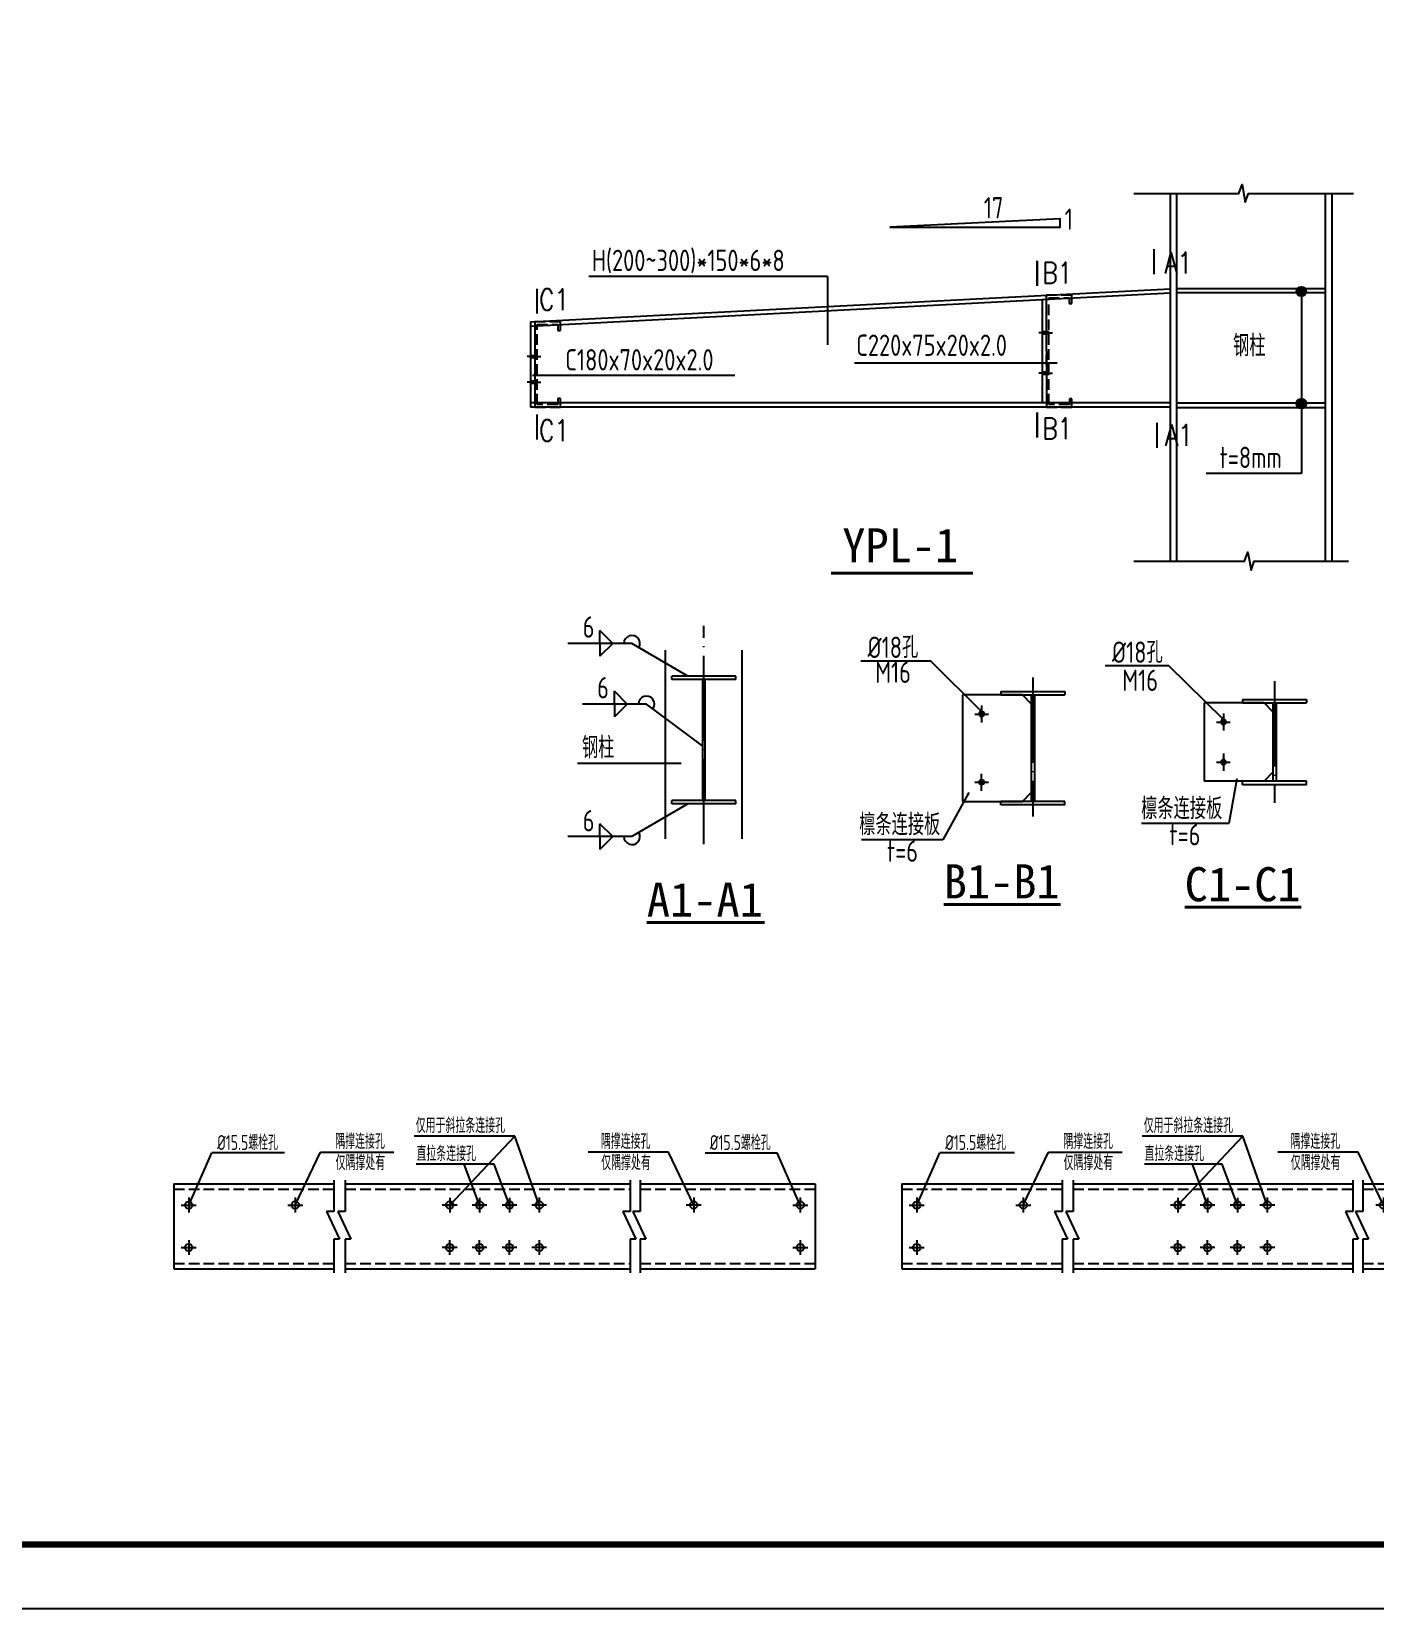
# Model space of a CAD drawing. Extents: x 9539573 to 9710259, y 1656270 to 2510207.
# Drawn here: x 9660731 to 9692230, y 1926320 to 1963311 of the extents above; entities that cross this region are included whole.
import ezdxf
from ezdxf.enums import TextEntityAlignment as Align

# ---------------------------------------------------------------- set-up
doc = ezdxf.new("R2010")
doc.units = 0
doc.header["$LTSCALE"] = 1000
doc.header["$MEASUREMENT"] = 0
doc.linetypes.add('DASH', pattern=[0.35, 0.25, -0.1])
doc.linetypes.add('DOTE', pattern=[2.42, 2, -0.2, 0.02, -0.2])
doc.layers.get('0').update_dxf_attribs({"linetype": 'CONTINUOUS'})
for name, color, linetype in [('AXIS', 3, 'CONTINUOUS'), ('D', 4, 'CONTINUOUS'), ('DIM_SYMB', 3, 'CONTINUOUS'), ('DOTE', 8, 'DOTE'), ('PUB_DIM', 3, 'CONTINUOUS'), ('PUB_TEXT', 7, 'CONTINUOUS'), ('PUB_TITLE', 4, 'CONTINUOUS'), ('板', 4, 'CONTINUOUS'), ('柱', 2, 'CONTINUOUS'), ('标注文字', 3, 'CONTINUOUS'), ('梁', 4, 'CONTINUOUS'), ('螺栓', 15, 'CONTINUOUS')]:
    doc.layers.add(name, color=color, linetype=linetype)
doc.styles.add('-黑体', font='')
doc.styles.add('DIM_FONT', font='SIMPLEX.shx', dxfattribs={"width": 0.8})
doc.styles.add('TSSD_DIMENSION', font='atssdeng.shx', dxfattribs={"width": 0.7, "bigfont": 'atssdchn.shx'})
doc.styles.add('TSSD_REIN', font='atssdeng.shx', dxfattribs={"width": 0.7, "bigfont": 'atssdchn.shx'})
doc.styles.get('-黑体').set_extended_font_data('SimSun')

# ---------------------------------------------------------------- blocks, each defined once
blk = doc.blocks.new('32F1G54H5H')
for p, q in [((9562438, 2078613, -220000), (9566196, 2078613, -220000)), ((9562438, 2078613, -220000), (9562438, 2076613, -220000)), ((9566196, 2078700, -220000), (9566196, 2077958, -220000)), ((9566458, 2078700, -220000), (9566458, 2077958, -220000)), ((9566458, 2078613, -220000), (9573143, 2078613, -220000)), ((9573143, 2078700, -220000), (9573143, 2077958, -220000)), ((9573381, 2078700, -220000), (9573381, 2077958, -220000)), ((9573381, 2078613, -220000), (9577483, 2078613, -220000)), ((9577483, 2078613, -220000), (9577483, 2076613, -220000)), ((9579514, 2078613, -220000), (9583272, 2078613, -220000)), ((9579514, 2078613, -220000), (9579514, 2076613, -220000)), ((9583272, 2078700, -220000), (9583272, 2077958, -220000)), ((9583535, 2078700, -220000), (9583535, 2077958, -220000)), ((9583535, 2078613, -220000), (9590092, 2078613, -220000)), ((9590092, 2078700, -220000), (9590092, 2077958, -220000)), ((9590330, 2078700, -220000), (9590330, 2077958, -220000)), ((9590330, 2078613, -220000), (9595159, 2078613, -220000)), ((9595159, 2078613, -220000), (9595159, 2076613, -220000)), ((9562788, 2078286, -220000), (9562788, 2077939, -220000)), ((9562788, 2078198, -220000), (9562788, 2078024, -220000)), ((9565288, 2078286, -220000), (9565288, 2077939, -220000)), ((9568911, 2078285, -220000), (9568911, 2077937, -220000)), ((9568911, 2078199, -220000), (9568911, 2078026, -220000)), ((9569611, 2078285, -220000), (9569611, 2077937, -220000)), ((9569611, 2078199, -220000), (9569611, 2078026, -220000)), ((9570311, 2078285, -220000), (9570311, 2077937, -220000)), ((9570311, 2078199, -220000), (9570311, 2078026, -220000)), ((9571011, 2078286, -220000), (9571011, 2077939, -220000)), ((9574633, 2078286, -220000), (9574633, 2077939, -220000)), ((9577133, 2078286, -220000), (9577133, 2077939, -220000)), ((9579864, 2078286, -220000), (9579864, 2077939, -220000)), ((9579864, 2078198, -220000), (9579864, 2078024, -220000)), ((9582364, 2078286, -220000), (9582364, 2077939, -220000)), ((9585987, 2078285, -220000), (9585987, 2077937, -220000)), ((9585987, 2078199, -220000), (9585987, 2078026, -220000)), ((9586687, 2078285, -220000), (9586687, 2077937, -220000)), ((9586687, 2078199, -220000), (9586687, 2078026, -220000)), ((9587387, 2078285, -220000), (9587387, 2077937, -220000)), ((9587387, 2078199, -220000), (9587387, 2078026, -220000)), ((9588087, 2078286, -220000), (9588087, 2077939, -220000)), ((9590809, 2078286, -220000), (9590809, 2077939, -220000)), ((9593309, 2078286, -220000), (9593309, 2077939, -220000)), ((9594209, 2078286, -220000), (9594209, 2077939, -220000)), ((9562614, 2078113, -220000), (9562962, 2078113, -220000)), ((9562701, 2078111, -220000), (9562875, 2078111, -220000)), ((9565114, 2078113, -220000), (9565462, 2078113, -220000)), ((9566022, 2077958, -220000), (9566326, 2077312, -220000)), ((9566196, 2077958, -220000), (9566022, 2077958, -220000)), ((9566285, 2077958, -220000), (9566589, 2077312, -220000)), ((9566458, 2077958, -220000), (9566285, 2077958, -220000)), ((9569084, 2078111, -220000), (9568737, 2078111, -220000)), ((9568824, 2078113, -220000), (9568997, 2078113, -220000)), ((9569784, 2078111, -220000), (9569437, 2078111, -220000)), ((9569524, 2078113, -220000), (9569697, 2078113, -220000)), ((9570484, 2078111, -220000), (9570137, 2078111, -220000)), ((9570224, 2078113, -220000), (9570397, 2078113, -220000)), ((9571184, 2078113, -220000), (9570837, 2078113, -220000)), ((9572969, 2077958, -220000), (9573273, 2077312, -220000)), ((9573143, 2077958, -220000), (9572969, 2077958, -220000)), ((9573207, 2077958, -220000), (9573512, 2077312, -220000)), ((9573381, 2077958, -220000), (9573207, 2077958, -220000)), ((9574807, 2078113, -220000), (9574459, 2078113, -220000)), ((9576959, 2078113, -220000), (9577307, 2078113, -220000)), ((9579690, 2078113, -220000), (9580038, 2078113, -220000)), ((9579777, 2078111, -220000), (9579951, 2078111, -220000)), ((9582190, 2078113, -220000), (9582538, 2078113, -220000)), ((9583098, 2077958, -220000), (9583402, 2077312, -220000)), ((9583272, 2077958, -220000), (9583098, 2077958, -220000)), ((9583361, 2077958, -220000), (9583665, 2077312, -220000)), ((9583535, 2077958, -220000), (9583361, 2077958, -220000)), ((9586160, 2078111, -220000), (9585813, 2078111, -220000)), ((9585900, 2078113, -220000), (9586074, 2078113, -220000)), ((9586860, 2078111, -220000), (9586513, 2078111, -220000)), ((9586600, 2078113, -220000), (9586774, 2078113, -220000)), ((9587561, 2078111, -220000), (9587213, 2078111, -220000)), ((9587300, 2078113, -220000), (9587474, 2078113, -220000)), ((9588261, 2078113, -220000), (9587913, 2078113, -220000)), ((9589918, 2077958, -220000), (9590222, 2077312, -220000)), ((9590092, 2077958, -220000), (9589918, 2077958, -220000)), ((9590156, 2077958, -220000), (9590461, 2077312, -220000)), ((9590330, 2077958, -220000), (9590156, 2077958, -220000)), ((9590983, 2078113, -220000), (9590636, 2078113, -220000)), ((9593135, 2078113, -220000), (9593483, 2078113, -220000)), ((9594035, 2078113, -220000), (9594383, 2078113, -220000)), ((9562614, 2077118, -220000), (9562962, 2077118, -220000)), ((9562788, 2077292, -220000), (9562788, 2076944, -220000)), ((9566326, 2077312, -220000), (9566196, 2077312, -220000)), ((9566196, 2077312, -220000), (9566196, 2076526, -220000)), ((9566589, 2077312, -220000), (9566458, 2077312, -220000)), ((9566458, 2077312, -220000), (9566458, 2076526, -220000)), ((9569084, 2077115, -220000), (9568737, 2077115, -220000)), ((9568824, 2077114, -220000), (9568997, 2077114, -220000)), ((9568911, 2076942, -220000), (9568911, 2077289, -220000)), ((9568911, 2077027, -220000), (9568911, 2077201, -220000)), ((9569784, 2077115, -220000), (9569437, 2077115, -220000)), ((9569524, 2077114, -220000), (9569697, 2077114, -220000)), ((9569611, 2076942, -220000), (9569611, 2077289, -220000)), ((9569611, 2077027, -220000), (9569611, 2077201, -220000)), ((9570484, 2077115, -220000), (9570137, 2077115, -220000)), ((9570224, 2077114, -220000), (9570397, 2077114, -220000)), ((9570311, 2076942, -220000), (9570311, 2077289, -220000)), ((9570311, 2077027, -220000), (9570311, 2077201, -220000)), ((9571184, 2077117, -220000), (9570837, 2077117, -220000)), ((9571011, 2077291, -220000), (9571011, 2076943, -220000)), ((9573273, 2077312, -220000), (9573143, 2077312, -220000)), ((9573143, 2077312, -220000), (9573143, 2076526, -220000)), ((9573512, 2077312, -220000), (9573381, 2077312, -220000)), ((9573381, 2077312, -220000), (9573381, 2076526, -220000)), ((9576959, 2077118, -220000), (9577307, 2077118, -220000)), ((9577133, 2077292, -220000), (9577133, 2076944, -220000)), ((9579690, 2077118, -220000), (9580038, 2077118, -220000)), ((9579864, 2077292, -220000), (9579864, 2076944, -220000)), ((9583402, 2077312, -220000), (9583272, 2077312, -220000)), ((9583272, 2077312, -220000), (9583272, 2076526, -220000)), ((9583665, 2077312, -220000), (9583535, 2077312, -220000)), ((9583535, 2077312, -220000), (9583535, 2076526, -220000)), ((9586160, 2077115, -220000), (9585813, 2077115, -220000)), ((9585900, 2077114, -220000), (9586074, 2077114, -220000)), ((9585987, 2076942, -220000), (9585987, 2077289, -220000)), ((9585987, 2077027, -220000), (9585987, 2077201, -220000)), ((9586860, 2077115, -220000), (9586513, 2077115, -220000)), ((9586600, 2077114, -220000), (9586774, 2077114, -220000)), ((9586687, 2076942, -220000), (9586687, 2077289, -220000)), ((9586687, 2077027, -220000), (9586687, 2077201, -220000)), ((9587561, 2077115, -220000), (9587213, 2077115, -220000)), ((9587300, 2077114, -220000), (9587474, 2077114, -220000)), ((9587387, 2076942, -220000), (9587387, 2077289, -220000)), ((9587387, 2077027, -220000), (9587387, 2077201, -220000)), ((9588261, 2077117, -220000), (9587913, 2077117, -220000)), ((9588087, 2077291, -220000), (9588087, 2076943, -220000)), ((9590222, 2077312, -220000), (9590092, 2077312, -220000)), ((9590092, 2077312, -220000), (9590092, 2076526, -220000)), ((9590461, 2077312, -220000), (9590330, 2077312, -220000)), ((9590330, 2077312, -220000), (9590330, 2076526, -220000)), ((9593135, 2077118, -220000), (9593483, 2077118, -220000)), ((9593309, 2077292, -220000), (9593309, 2076944, -220000)), ((9594035, 2077118, -220000), (9594383, 2077118, -220000)), ((9594209, 2077292, -220000), (9594209, 2076944, -220000)), ((9562438, 2076613, -220000), (9566196, 2076613, -220000)), ((9566458, 2076613, -220000), (9573143, 2076613, -220000)), ((9573381, 2076613, -220000), (9577483, 2076613, -220000)), ((9579514, 2076613, -220000), (9583272, 2076613, -220000)), ((9583535, 2076613, -220000), (9590092, 2076613, -220000)), ((9590330, 2076613, -220000), (9595159, 2076613, -220000))]:
    blk.add_line(p, q)
at = {"linetype": 'DASH'}
for p, q in [((9562438, 2078483, -220000), (9566196, 2078483, -220000)), ((9566458, 2078483, -220000), (9573143, 2078483, -220000)), ((9573381, 2078483, -220000), (9577483, 2078483, -220000)), ((9579514, 2078483, -220000), (9583272, 2078483, -220000)), ((9583535, 2078483, -220000), (9590092, 2078483, -220000)), ((9590330, 2078483, -220000), (9595159, 2078483, -220000)), ((9562438, 2076744, -220000), (9566196, 2076744, -220000)), ((9566458, 2076744, -220000), (9573143, 2076744, -220000)), ((9573381, 2076744, -220000), (9577483, 2076744, -220000)), ((9579514, 2076744, -220000), (9583272, 2076744, -220000)), ((9583535, 2076744, -220000), (9590092, 2076744, -220000)), ((9590330, 2076744, -220000), (9595159, 2076744, -220000))]:
    blk.add_line(p, q, dxfattribs=at)
for centre in [(9562788, 2078111, -440000), (9565288, 2078113, -440000), (9568911, 2078113, -440000), (9569611, 2078113, -440000), (9570311, 2078113, -440000), (9571011, 2078113, -440000), (9574633, 2078113, -440000), (9577133, 2078113, -440000), (9579864, 2078111, -440000), (9582364, 2078113, -440000), (9585987, 2078113, -440000), (9586687, 2078113, -440000), (9587387, 2078113, -440000), (9588087, 2078113, -440000), (9590809, 2078113, -440000), (9593309, 2078113, -440000), (9594209, 2078113, -440000), (9562788, 2077118, -440000), (9568911, 2077114, -440000), (9569611, 2077114, -440000), (9570311, 2077114, -440000), (9571011, 2077117, -440000), (9577133, 2077118, -440000), (9579864, 2077118, -440000), (9585987, 2077114, -440000), (9586687, 2077114, -440000), (9587387, 2077114, -440000), (9588087, 2077117, -440000), (9593309, 2077118, -440000), (9594209, 2077118, -440000)]:
    blk.add_circle(centre, 86.9)
at = {"layer": '标注文字'}
for p, q in [((9570436, 2079729, -440000), (9568074, 2079729, -440000)), ((9568911, 2078111, -220000), (9570436, 2079729, -440000)), ((9571011, 2078111, -220000), (9570436, 2079729, -440000)), ((9587512, 2079729, -440000), (9585150, 2079729, -440000)), ((9585987, 2078111, -220000), (9587512, 2079729, -440000)), ((9588087, 2078111, -220000), (9587512, 2079729, -440000)), ((9562788, 2078111, -220000), (9563327, 2079341, -220000)), ((9565033, 2079341, -220000), (9563327, 2079341, -220000)), ((9565288, 2078113, -220000), (9565878, 2079355, -440000)), ((9565878, 2079355, -440000), (9567603, 2079355, -440000)), ((9574043, 2079355, -440000), (9572159, 2079355, -440000)), ((9574633, 2078113, -220000), (9574043, 2079355, -440000)), ((9574905, 2079341, -220000), (9576594, 2079341, -220000)), ((9577133, 2078111, -220000), (9576594, 2079341, -220000)), ((9579864, 2078111, -220000), (9580403, 2079341, -220000)), ((9582158, 2079341, -220000), (9580403, 2079341, -220000)), ((9582364, 2078113, -220000), (9582954, 2079355, -440000)), ((9582954, 2079355, -440000), (9584679, 2079355, -440000)), ((9590219, 2079355, -440000), (9588335, 2079355, -440000)), ((9590809, 2078113, -220000), (9590219, 2079355, -440000)), ((9592005, 2079341, -220000), (9593670, 2079341, -220000)), ((9594209, 2078111, -220000), (9593670, 2079341, -220000)), ((9569953, 2079069, -440000), (9568127, 2079069, -440000)), ((9569611, 2078111, -220000), (9569253, 2079069, -440000)), ((9570311, 2078111, -220000), (9569953, 2079069, -440000)), ((9587029, 2079069, -440000), (9585204, 2079069, -440000)), ((9586687, 2078111, -220000), (9586329, 2079069, -440000)), ((9587387, 2078111, -220000), (9587029, 2079069, -440000))]:
    blk.add_line(p, q, dxfattribs=at)
at = {"layer": 'PUB_TEXT', "style": 'TSSD_DIMENSION', "width": 0.7}
for s, p in [('仅用于斜拉条连接孔', (9568113, 2079804, -660000)), ('仅用于斜拉条连接孔', (9585189, 2079804, -660000)), ('%%C15.5螺栓孔', (9563455, 2079404, -440000)), ('隅撑连接孔', (9566226, 2079431, -660000)), ('隅撑连接孔', (9572456, 2079431, -660000)), ('%%C15.5螺栓孔', (9575011, 2079404, -440000)), ('%%C15.5螺栓孔', (9580531, 2079404, -440000)), ('隅撑连接孔', (9583303, 2079431, -660000)), ('隅撑连接孔', (9588632, 2079431, -660000)), ('%%C15.5螺栓孔', (9592068, 2079404, -440000)), ('仅隅撑处有', (9566233, 2078931, -660000)), ('直拉条连接孔', (9568130, 2079144, -660000)), ('仅隅撑处有', (9572463, 2078931, -660000)), ('仅隅撑处有', (9583309, 2078931, -660000)), ('直拉条连接孔', (9585206, 2079144, -660000)), ('仅隅撑处有', (9588639, 2078931, -660000))]:
    blk.add_text(s, height=350, dxfattribs=at).set_placement(p)
blk = doc.blocks.new('孔')
at = {"layer": '螺栓'}
h = blk.add_hatch(color=256, dxfattribs=at)
h.paths.add_polyline_path([(0, -6, 0.414214), (6, 0), (0, 0)])
h.paths.add_polyline_path([(0, 0), (-6, 0, 0.414214), (0, -6)])
h.paths.add_polyline_path([(0, 0), (0, 6, 0.414214), (-6, 0)])
h.paths.add_polyline_path([(0, 0), (6, 0, 0.414214), (0, 6)])
for p, q in [((16, 0), (-16, 0)), ((0, 20), (0, -20))]:
    blk.add_line(p, q, dxfattribs=at)
blk.add_circle((0, 0), 6, dxfattribs=at)

msp = doc.modelspace()

# ---------------------------------------------------------------- hatches: boundary and pattern name
h = msp.add_hatch(color=256)
edge = h.paths.add_edge_path()
edge.add_arc((9690514.5, 1957212), 111.2, 0, 360)
h = msp.add_hatch(color=256)
edge = h.paths.add_edge_path()
edge.add_arc((9690514.5, 1954581.2), 111.2, 0, 360)

# ---------------------------------------------------------------- linework, layer by layer
for p, q in [((9690514.5, 1957286.1, 6.9), (9690514.5, 1952946.7, 6.9)), ((9690514.5, 1952946.7, 6.9), (9688278.8, 1952946.7, 6.9))]:
    msp.add_line(p, q)
at = {"lineweight": -3}
for p, q in [((9684440.9, 1956243.9, 6.9), (9684355.4, 1956243.9, 6.9)), ((9684594.3, 1956243.9, 6.9), (9684679.8, 1956243.9, 6.9)), ((9672440.9, 1955684.3, 6.9), (9672355.4, 1955684.3, 6.9)), ((9672594.3, 1955684.3, 6.9), (9672679.8, 1955684.3, 6.9)), ((9672440.9, 1955084, 6.9), (9672355.4, 1955084, 6.9)), ((9672594.3, 1955084, 6.9), (9672679.8, 1955084, 6.9)), ((9684440.9, 1955295.5, 6.9), (9684355.4, 1955295.5, 6.9)), ((9684594.3, 1955295.5, 6.9), (9684679.8, 1955295.5, 6.9))]:
    msp.add_line(p, q, dxfattribs=at)
at = {"lineweight": -3, "const_width": 100, "elevation": 6.9}
for points in [[(9684604.3, 1956243.9), (9684430.9, 1956243.9)], [(9672604.3, 1955684.3), (9672430.9, 1955684.3)], [(9684604.3, 1955295.5), (9684430.9, 1955295.5)], [(9672604.3, 1955084), (9672430.9, 1955084)]]:
    msp.add_lwpolyline(points, dxfattribs=at)
for centre in [(9690514.5, 1957212, 6.9), (9690514.5, 1954581.2, 6.9)]:
    msp.add_circle(centre, 111.2)
at = {"layer": 'AXIS'}
for q in [(9673802, 1957566.5, 206.9), (9679397, 1955961.6, 206.9)]:
    msp.add_line((9679397, 1957566.5, 206.9), q, dxfattribs=at)
at = {"layer": 'AXIS', "linetype": 'ByBlock'}
for p, q in [((9680030, 1955535.8, 6.9), (9684791.1, 1955535.8, 6.9)), ((9672485.2, 1955246.3, 6.9), (9677225.6, 1955246.3, 6.9)), ((9674363.8, 1948957.9), (9674063.8, 1949257.9)), ((9674063.8, 1948957.9), (9674063.8, 1949257.9)), ((9674813.8, 1948957.9), (9673313.8, 1948957.9)), ((9674363.8, 1948957.9), (9674063.8, 1948657.9)), ((9674063.8, 1948957.9), (9674063.8, 1948657.9)), ((9676126.1, 1948191.6, 6.9), (9674813.8, 1948957.9)), ((9681825.8, 1948544, 6.9), (9680179.9, 1948544, 6.9)), ((9683016.4, 1947359.6, 6.9), (9681825.8, 1948544, 6.9)), ((9687407.9, 1948429.1, 6.9), (9685914.3, 1948429.1, 6.9)), ((9688685.9, 1947172.3, 6.9), (9687407.9, 1948429.1, 6.9)), ((9674703.6, 1947533.9), (9674403.6, 1947833.9)), ((9674403.6, 1947533.9), (9674403.6, 1947833.9)), ((9675153.6, 1947533.9), (9673653.6, 1947533.9)), ((9674703.6, 1947533.9), (9674403.6, 1947233.9)), ((9674403.6, 1947533.9), (9674403.6, 1947233.9)), ((9676465.9, 1946552.1, 6.9), (9675153.6, 1947533.9)), ((9673534.3, 1946145.3, 6.9), (9675964.7, 1946145.3, 6.9)), ((9689000.5, 1945781.2, 6.9), (9688816, 1944736, 6.9)), ((9682715.6, 1945463.9, 6.9), (9682103.5, 1944348.4, 6.9)), ((9676126.1, 1945191.6, 6.9), (9674813.8, 1944425.4)), ((9674363.8, 1944425.4), (9674063.8, 1944725.4)), ((9674063.8, 1944425.4), (9674063.8, 1944725.4)), ((9688816, 1944736, 6.9), (9686768.9, 1944736, 6.9)), ((9674813.8, 1944425.4), (9673313.8, 1944425.4)), ((9674363.8, 1944425.4), (9674063.8, 1944125.4)), ((9674063.8, 1944425.4), (9674063.8, 1944125.4)), ((9682103.5, 1944348.4, 6.9), (9680200.5, 1944348.4, 6.9))]:
    msp.add_line(p, q, dxfattribs=at)
msp.add_lwpolyline([(9680859.9, 1958719.7), (9684859.9, 1958719.7), (9684859.9, 1958919.7), (9680859.9, 1958719.7)], dxfattribs=at)
for centre, start, end in [((9674813.8, 1948957.9), 329.71933, 180.00001), ((9675153.6, 1947533.9), 323.19816, 180.00001), ((9674813.8, 1944425.4), 180, 30.28067)]:
    msp.add_arc(centre, 187.5, start, end, dxfattribs=at)
for points in [[(9676126.1, 1948191.6, 6.9), (9676005.8, 1948290, 6.9), (9675978.3, 1948250.1, 6.9)], [(9676465.9, 1946552.1, 6.9), (9676358, 1946661.8, 6.9), (9676326.1, 1946624.5, 6.9)], [(9676126.1, 1945191.6, 6.9), (9676005.8, 1945093.3, 6.9), (9675978.3, 1945133.1, 6.9)]]:
    msp.add_solid(points, dxfattribs=at)
at = {"layer": 'D', "linetype": 'DASH'}
for p, q in [((9685131.5, 1957127.6, 6.9), (9684531.5, 1957127.6, 6.9)), ((9684531.5, 1957127.6, 6.9), (9684534.5, 1954499.5, 6.9)), ((9684594.5, 1954559.5, 6.9), (9684591.5, 1957067.6, 6.9)), ((9684591.5, 1957067.6, 6.9), (9685071.5, 1957067.6, 6.9)), ((9685071.5, 1957067.6, 6.9), (9685071.5, 1956927.6, 6.9)), ((9685071.5, 1956927.6, 6.9), (9685131.5, 1956927.6, 6.9)), ((9685131.5, 1956927.6, 6.9), (9685131.5, 1957127.6, 6.9)), ((9673134.5, 1956499.5, 6.9), (9672534.5, 1956499.5, 6.9)), ((9672534.5, 1956499.5, 6.9), (9672534.5, 1954499.5, 6.9)), ((9672594.5, 1954559.5, 6.9), (9672594.5, 1956439.5, 6.9)), ((9672594.5, 1956439.5, 6.9), (9673074.5, 1956439.5, 6.9)), ((9673074.5, 1956439.5, 6.9), (9673074.5, 1956299.5, 6.9)), ((9673134.5, 1956299.5, 6.9), (9673134.5, 1956499.5, 6.9)), ((9673074.5, 1956299.5, 6.9), (9673134.5, 1956299.5, 6.9)), ((9673134.5, 1954699.5, 6.9), (9673074.5, 1954699.5, 6.9)), ((9673074.5, 1954699.5, 6.9), (9673074.5, 1954559.5, 6.9)), ((9673134.5, 1954499.5, 6.9), (9673134.5, 1954699.5, 6.9)), ((9685134.5, 1954696.7, 6.9), (9685074.5, 1954696.7, 6.9)), ((9685074.5, 1954696.7, 6.9), (9685074.5, 1954559.5, 6.9)), ((9685134.5, 1954499.5, 6.9), (9685134.5, 1954696.7, 6.9)), ((9672534.5, 1954499.5, 6.9), (9673134.5, 1954499.5, 6.9)), ((9673074.5, 1954559.5, 6.9), (9672594.5, 1954559.5, 6.9)), ((9684534.5, 1954499.5, 6.9), (9685134.5, 1954499.5, 6.9)), ((9685074.5, 1954559.5, 6.9), (9684594.5, 1954559.5, 6.9))]:
    msp.add_line(p, q, dxfattribs=at)
at = {"layer": 'DIM_SYMB', "elevation": 6.9}
for points in [[(9686586.4, 1959515.3), (9689047.9, 1959515.3), (9689124.3, 1959725.3), (9689198.4, 1959305.3), (9689272.9, 1959515.3), (9691734.4, 1959515.3)], [(9686586.4, 1950885.6), (9689183.5, 1950885.6), (9689259.9, 1951095.6), (9689334, 1950675.6), (9689408.5, 1950885.6), (9691621, 1950885.6)]]:
    msp.add_lwpolyline(points, dxfattribs=at)
at = {"layer": 'DIM_SYMB', "const_width": 70, "elevation": 6.9}
for points in [[(9679480.9, 1950605.2), (9682811.7, 1950605.2)], [(9682125.4, 1942836.2), (9684873.2, 1942836.2)], [(9687778.2, 1942769.1), (9690514.2, 1942769.1)], [(9675162.8, 1942408.4), (9677928.3, 1942408.4)]]:
    msp.add_lwpolyline(points, dxfattribs=at)
at = {"layer": 'DOTE'}
for p, q in [((9676497.7, 1944250.1, 6.9), (9676497.7, 1949369.9, 6.9)), ((9684216.4, 1948157.5, 6.9), (9684216.4, 1944898.7, 6.9)), ((9689885.9, 1948071.7, 6.9), (9689885.9, 1945214.2, 6.9))]:
    msp.add_line(p, q, dxfattribs=at)
at = {"layer": 'PUB_DIM', "const_width": 50, "elevation": 6.9}
for points in [[(9684317.3, 1957935.6), (9684317.3, 1957342.3)], [(9687060.2, 1958207.8), (9687060.2, 1957614.4)], [(9672584.9, 1957282.9), (9672584.9, 1956689.5)], [(9672584.9, 1954331.3), (9672584.9, 1953738)], [(9684317.3, 1954374.8), (9684317.3, 1953781.5)], [(9687128.4, 1954135.9), (9687128.4, 1953542.6)]]:
    msp.add_lwpolyline(points, dxfattribs=at)
at = {"layer": 'PUB_TITLE'}
msp.add_lwpolyline([(9598809.4, 1926320.1), (9710259.4, 1926320.1), (9710259.4, 1989320.1), (9598809.4, 1989320.1)], close=True, dxfattribs=at)
at = {"layer": 'PUB_TITLE', "const_width": 150}
msp.add_lwpolyline([(9602559.4, 1927820.1), (9708759.4, 1927820.1), (9708759.4, 1987820.1), (9602559.4, 1987820.1)], close=True, dxfattribs=at)
at = {"layer": '板', "color": 5, "lineweight": -3, "ltscale": 1.5}
for p, q in [((9684434.5, 1957022.3, 6.9), (9684434.5, 1954599.5, 6.9)), ((9684531.5, 1957027.4, 6.9), (9684534.5, 1954599.5, 6.9)), ((9672434.5, 1956499.5, 6.9), (9672434.5, 1954499.5, 6.9)), ((9672534.5, 1956405.9, 6.9), (9672534.5, 1954599.5, 6.9))]:
    msp.add_line(p, q, dxfattribs=at)
at = {"layer": '板', "lineweight": -3, "ltscale": 1.5}
for p, q in [((9683976.4, 1947749.6, 6.9), (9682566.4, 1947749.6, 6.9)), ((9682566.4, 1947749.6, 6.9), (9682566.4, 1945249.7, 6.9)), ((9683976.4, 1947749.6, 6.9), (9684176.4, 1947537.6, 6.9)), ((9689645.9, 1947562.3, 6.9), (9688235.9, 1947562.3, 6.9)), ((9688235.9, 1947562.3, 6.9), (9688235.9, 1945722.4, 6.9)), ((9689645.9, 1947562.3, 6.9), (9689845.9, 1947350.3, 6.9)), ((9689645.9, 1945722.4, 6.9), (9688235.9, 1945722.4, 6.9)), ((9689645.9, 1945722.4, 6.9), (9689845.9, 1945934.4, 6.9)), ((9683976.4, 1945249.7, 6.9), (9684176.4, 1945461.7, 6.9)), ((9682566.4, 1945249.7, 6.9), (9683976.4, 1945249.7, 6.9))]:
    msp.add_line(p, q, dxfattribs=at)
at = {"layer": '柱', "color": 2}
for p, q in [((9687434.5, 1959515.3, 6.9), (9687434.5, 1950885.6, 6.9)), ((9687584.5, 1959515.3, 6.9), (9687584.5, 1950885.6, 6.9)), ((9691077.3, 1959515.3, 6.9), (9691077.3, 1950885.6, 6.9)), ((9691227.3, 1959515.3, 6.9), (9691227.3, 1950885.6, 6.9)), ((9687581.9, 1957185.8, 6.9), (9691074.7, 1957185.8, 6.9)), ((9687584.5, 1957286.1, 6.9), (9691077.3, 1957286.1, 6.9)), ((9687584.5, 1954599.5, 6.9), (9691077.3, 1954599.5, 6.9)), ((9687584.5, 1954493.8, 6.9), (9691077.3, 1954493.8, 6.9)), ((9675597.7, 1944377.3, 6.9), (9675597.7, 1948800.4, 6.9)), ((9677397.7, 1944377.3, 6.9), (9677397.7, 1948800.4, 6.9))]:
    msp.add_line(p, q, dxfattribs=at)
at = {"layer": '梁', "color": 5}
for p, q in [((9672434.5, 1956499.5, 6.9), (9687434.5, 1957278.3, 6.9)), ((9672434.5, 1956399.2, 6.9), (9687434.5, 1957178.1, 6.9)), ((9687434.5, 1954599.5, 6.9), (9672434.5, 1954599.5, 6.9)), ((9687434.5, 1954499.5, 6.9), (9672434.5, 1954499.5, 6.9)), ((9677247.7, 1948191.6, 6.9), (9675747.7, 1948191.6, 6.9)), ((9675747.7, 1948111.6, 6.9), (9675747.7, 1948191.6, 6.9)), ((9677247.7, 1948111.6, 6.9), (9675747.7, 1948111.6, 6.9)), ((9676465.9, 1948111.6, 6.9), (9676465.9, 1945271.6, 6.9)), ((9676525.9, 1948111.6, 6.9), (9676525.9, 1945271.6, 6.9)), ((9677247.7, 1948111.6, 6.9), (9677247.7, 1948191.6, 6.9)), ((9683466.4, 1947829.7, 6.9), (9684966.4, 1947829.7, 6.9)), ((9683466.4, 1947829.7, 6.9), (9683466.4, 1947749.6, 6.9)), ((9683466.4, 1947749.6, 6.9), (9684966.4, 1947749.6, 6.9)), ((9684176.4, 1947749.6, 6.9), (9684176.4, 1945249.7, 6.9)), ((9684256.4, 1947749.6, 6.9), (9684256.4, 1945249.7, 6.9)), ((9684966.4, 1947829.7, 6.9), (9684966.4, 1947749.6, 6.9)), ((9689135.9, 1947642.4, 6.9), (9690635.9, 1947642.4, 6.9)), ((9689135.9, 1947642.4, 6.9), (9689135.9, 1947562.3, 6.9)), ((9689135.9, 1947562.3, 6.9), (9690635.9, 1947562.3, 6.9)), ((9689845.9, 1947562.3, 6.9), (9689845.9, 1945722.4, 6.9)), ((9689925.9, 1947562.3, 6.9), (9689925.9, 1945722.4, 6.9)), ((9690635.9, 1947642.4, 6.9), (9690635.9, 1947562.3, 6.9)), ((9689135.9, 1945642.4, 6.9), (9689135.9, 1945722.4, 6.9)), ((9690635.9, 1945722.4, 6.9), (9689135.9, 1945722.4, 6.9)), ((9690635.9, 1945642.4, 6.9), (9690635.9, 1945722.4, 6.9)), ((9690635.9, 1945642.4, 6.9), (9689135.9, 1945642.4, 6.9)), ((9677247.7, 1945271.6, 6.9), (9675747.7, 1945271.6, 6.9)), ((9675747.7, 1945191.6, 6.9), (9675747.7, 1945271.6, 6.9)), ((9677247.7, 1945191.6, 6.9), (9675747.7, 1945191.6, 6.9)), ((9677247.7, 1945191.6, 6.9), (9677247.7, 1945271.6, 6.9)), ((9683466.4, 1945169.7, 6.9), (9683466.4, 1945249.7, 6.9)), ((9684966.4, 1945249.7, 6.9), (9683466.4, 1945249.7, 6.9)), ((9684966.4, 1945169.7, 6.9), (9683466.4, 1945169.7, 6.9)), ((9684966.4, 1945169.7, 6.9), (9684966.4, 1945249.7, 6.9))]:
    msp.add_line(p, q, dxfattribs=at)

# ---------------------------------------------------------------- block references
msp.add_blockref('32F1G54H5H', (101629.3, -142329.4))
at = {"layer": '螺栓', "lineweight": -3, "xscale": -10, "yscale": 10, "zscale": 10}
for p in [(9683016.4, 1947299.6, 6.9), (9688685.9, 1947112.3, 6.9), (9688685.9, 1946172.4, 6.9)]:
    msp.add_blockref('孔', p, dxfattribs=at)
at = {"layer": '螺栓', "lineweight": -3, "xscale": 10, "yscale": 10, "zscale": 10, "rotation": 180}
msp.add_blockref('孔', (9683016.4, 1945699.8, 6.9), dxfattribs=at)

# ---------------------------------------------------------------- texts
at = {"layer": 'AXIS', "linetype": 'ByBlock', "style": 'TSSD_REIN', "width": 0.8}
for s, p in [('17', (9683067.1, 1958926.6)), ('1', (9684964.8, 1958660.1)), ('H(200~300)*150*6*8', (9673874.3, 1957692.9, 708.9)), ('C220x75x20x2.0', (9680074.5, 1955702.5, 708.9)), ('C180x70x20x2.0', (9673249.6, 1955360.3, 708.9)), ('6', (9673658.7, 1949092.9)), ('%%C18孔', (9680339, 1948616.5, 6.9)), ('%%C18孔', (9686073.4, 1948501.6, 6.9)), ('M16', (9680518.8, 1948031.4, 6.9)), ('M16', (9686314.4, 1947842.7, 6.9)), ('6', (9673998.6, 1947668.9)), ('钢柱', (9673642, 1946263.1, 6.9)), ('檩条连接板', (9686759.2, 1944833.8, 6.9)), ('6', (9673658.7, 1944548.1)), ('檩条连接板', (9680145.4, 1944457.4, 6.9)), ('t=6', (9687418.8, 1944221.9, 6.9)), ('t=6', (9680794.5, 1943835, 6.9))]:
    msp.add_text(s, height=500, dxfattribs=at).set_placement(p)
at = {"layer": 'PUB_DIM', "style": 'DIM_FONT', "width": 0.8}
for s, p in [('A1', (9687628, 1957887.3, 6.9)), ('B1', (9684789.5, 1957650.2, 6.9)), ('C1', (9672987.9, 1957022, 6.9)), ('B1', (9684789.5, 1953996, 6.9)), ('C1', (9672987.9, 1953952.5, 6.9)), ('A1', (9687640.5, 1953846, 6.9))]:
    msp.add_text(s, height=500, dxfattribs=at).set_placement(p, align=Align.MIDDLE)
at = {"layer": 'PUB_TEXT', "style": 'TSSD_REIN', "width": 0.8}
for s, p in [('钢柱', (9688913.8, 1955692, 708.9)), ('t=8mm', (9688596.2, 1953071.3, 708.9))]:
    msp.add_text(s, height=500, dxfattribs=at).set_placement(p)
at = {"layer": 'PUB_TEXT', "style": '-黑体'}
for s, p in [('YPL-1', (9679747.1, 1950859.1, 6.9)), ('B1-B1', (9682125.4, 1942976.2, 6.9)), ('C1-C1', (9687778.2, 1942909.1, 6.9)), ('A1-A1', (9675162.8, 1942548.4, 6.9))]:
    msp.add_text(s, height=800, dxfattribs=at).set_placement(p)

doc.saveas('drawing.dxf')
